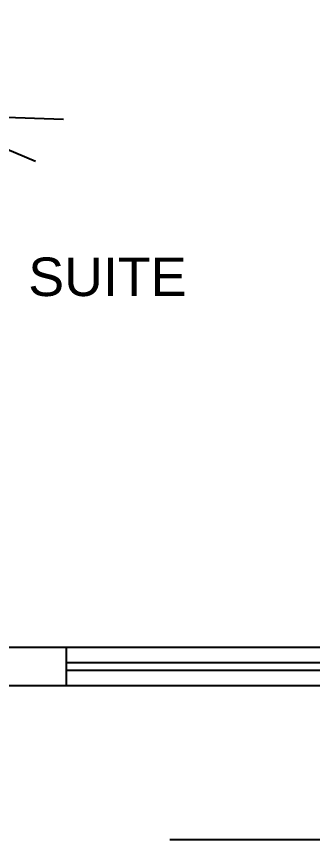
# Model space of a CAD drawing. Extents: x -109 to 1815, y -14679 to 345.
# Drawn here: x 40.729 to 41.883, y -3.058 to 0.15 of the extents above; entities that cross this region are included whole.
import ezdxf

# ---------------------------------------------------------------- set-up
doc = ezdxf.new("R2010")
doc.units = 0
doc.header["$MEASUREMENT"] = 0
doc.linetypes.add('HIDDEN', pattern=[0.375, 0.25, -0.125])
for name, color, linetype in [('ESPEC', 2, 'CONTINUOUS'), ('ESQUADRIA', 2, 'CONTINUOUS'), ('JANELA', 3, 'CONTINUOUS'), ('MOB', 1, 'CONTINUOUS'), ('PAREDE', 6, 'CONTINUOUS'), ('PROJCASA', 3, 'HIDDEN'), ('REG120-160', 4, 'CONTINUOUS'), ('UNIDADE', 4, 'CONTINUOUS')]:
    doc.layers.add(name, color=color, linetype=linetype)
doc.styles.add('REGUA120', font='arial.ttf')

# ---------------------------------------------------------------- blocks, each defined once
blk = doc.blocks.new('TV-PORT')
at = {"layer": 'MOB'}
for p, q in [((-0.05, 0.25), (0.25, 0.25)), ((-0.05, -0.25), (-0.05, 0.25)), ((0.0407, 0.181), (0.4916, 0.2545)), ((0.1, -0.25), (0.1, 0.25)), ((0.25, -0.25), (0.25, 0.25)), ((-0.05, 0.2152), (-0.125, 0.1719)), ((-0.125, -0.1719), (-0.125, 0.1719)), ((0.0392, 0.1765), (0.5584, 0.0689)), ((-0.125, 0.1573), (-0.05, 0.1573)), ((-0.125, 0.1373), (-0.05, 0.1373)), ((-0.125, 0.099), (-0.25, 0.0802)), ((-0.125, 0.1173), (-0.05, 0.1173)), ((-0.125, 0.0973), (-0.05, 0.0973)), ((-0.25, -0.0802), (-0.25, 0.0802)), ((-0.125, 0.0773), (-0.05, 0.0773)), ((-0.125, 0.0573), (-0.05, 0.0573)), ((0.0066, -0.0581), (0.0066, 0.0565)), ((0.0066, 0.0565), (0.0561, 0.0565)), ((0.0561, 0.0565), (0.0561, -0.0581)), ((-0.125, -0.0573), (-0.05, -0.0573)), ((0.0561, -0.0581), (0.0066, -0.0581)), ((-0.125, -0.099), (-0.25, -0.0802)), ((-0.125, -0.0773), (-0.05, -0.0773)), ((-0.125, -0.0973), (-0.05, -0.0973)), ((-0.125, -0.1173), (-0.05, -0.1173)), ((-0.125, -0.1373), (-0.05, -0.1373)), ((-0.125, -0.1573), (-0.05, -0.1573)), ((-0.05, -0.2152), (-0.125, -0.1719)), ((-0.05, -0.25), (0.25, -0.25))]:
    blk.add_line(p, q, dxfattribs=at)
blk.add_circle((0.039, 0.1793), 0.0102, dxfattribs=at)
blk.add_arc((-1.0199, 0), 1.2861, 350.9067, 9.0933, dxfattribs=at)
blk = doc.blocks.new('A$C6CC62935')
at = {"layer": 'UNIDADE', "xscale": 100.138401981294, "yscale": 100.138401981294, "zscale": 100.138401981294, "rotation": 180}
blk.add_blockref('TV-PORT', (55.92, 25.49), dxfattribs=at)

msp = doc.modelspace()

# ---------------------------------------------------------------- linework, layer by layer
at = {"layer": 'ESQUADRIA'}
for p, q in [((40.9227, -2.3077), (42.9227, -2.3077)), ((40.9227, -2.4577), (42.9227, -2.4577))]:
    msp.add_line(p, q, dxfattribs=at)
at = {"layer": 'JANELA', "color": 3}
for p, q in [((40.9227, -2.3677), (42.9227, -2.3677)), ((40.9227, -2.3977), (42.9227, -2.3977)), ((40.9227, -2.3977), (42.9227, -2.3977))]:
    msp.add_line(p, q, dxfattribs=at)
at = {"layer": 'PAREDE'}
for p, q in [((40.0727, -2.3077), (40.9227, -2.3077)), ((40.9227, -2.3077), (40.9227, -2.4577)), ((38.5484, -2.4577), (40.9227, -2.4577))]:
    msp.add_line(p, q, dxfattribs=at)
at = {"layer": 'PROJCASA', "ltscale": 12}
msp.add_line((36.8262, -3.0577), (52.1262, -3.0577), dxfattribs=at)

# ---------------------------------------------------------------- block references
at = {"layer": 'ESPEC', "ltscale": 0.35, "xscale": -0.01, "yscale": 0.01, "zscale": 0.01, "rotation": 346.3636400466042}
msp.add_blockref('A$C6CC62935', (40.8686, -0.4302), dxfattribs=at)

# ---------------------------------------------------------------- texts
at = {"layer": 'REG120-160', "ltscale": 0.35, "style": 'REGUA120'}
msp.add_text('SUITE', height=0.15, dxfattribs=at).set_placement((40.7751, -0.9394))

doc.saveas('drawing.dxf')
